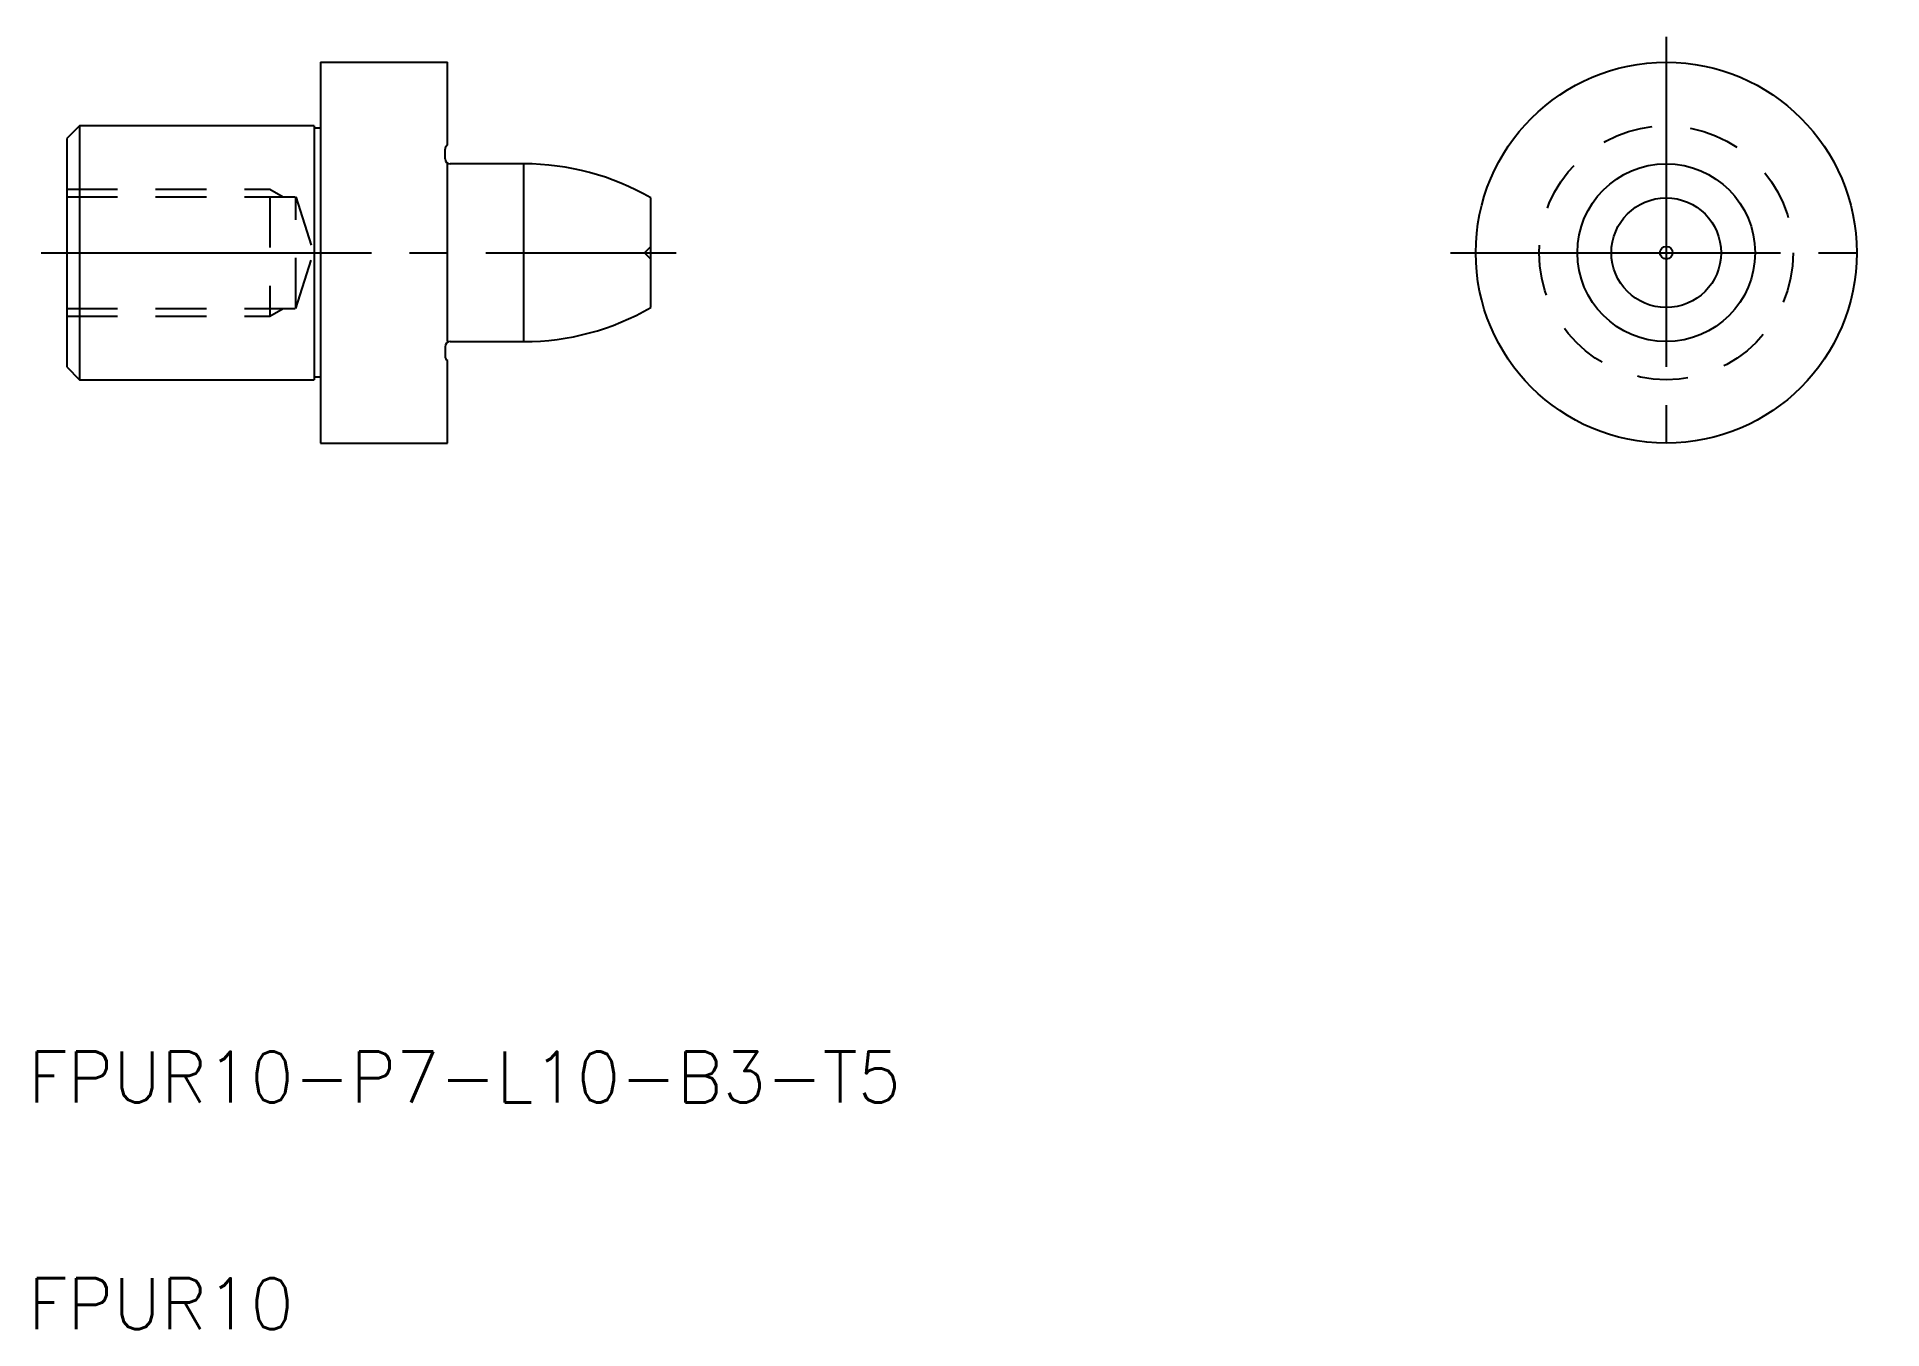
# Model space of a CAD drawing. Extents: x 63.6 to 136.2, y 130 to 180.9.
import ezdxf

# ---------------------------------------------------------------- set-up
doc = ezdxf.new("R2010")
doc.units = 0
doc.linetypes.add('CENTER', pattern=[17.5, 13, -1.5, 1.5, -1.5])
doc.linetypes.add('DASHED', pattern=[3.5, 2, -1.5])
doc.layers.get('0').update_dxf_attribs({"linetype": 'CONTINUOUS'})
doc.layers.add('CENTER', color=1, linetype='CENTER')
doc.styles.get("Standard").update_dxf_attribs({"font": 'txt.shx', "bigfont": '@extfont2.shx'})

msp = doc.modelspace()

# ---------------------------------------------------------------- linework, layer by layer
at = {"color": 7, "linetype": 'CONTINUOUS'}
for p, q in [((74.747, 179.885), (74.747, 164.885)), ((74.747, 179.885), (79.747, 179.885)), ((79.747, 176.635), (79.747, 179.885)), ((65.247, 177.385), (64.747, 176.885)), ((74.497, 177.385), (65.247, 177.385)), ((65.247, 177.385), (65.247, 167.385)), ((74.497, 177.385), (74.497, 167.385)), ((74.747, 177.285), (74.497, 177.285)), ((64.747, 176.885), (64.747, 167.885)), ((79.647, 176.085), (79.647, 176.461)), ((79.747, 168.885), (79.747, 175.885)), ((79.747, 168.885), (79.747, 175.885)), ((82.747, 175.885), (79.847, 175.885)), ((82.747, 168.885), (82.747, 175.885)), ((87.747, 170.224), (87.747, 174.545)), ((79.647, 168.685), (79.647, 168.308)), ((79.847, 168.885), (82.747, 168.885)), ((64.747, 167.885), (65.247, 167.385)), ((79.747, 164.885), (79.747, 168.135)), ((65.247, 167.385), (74.497, 167.385)), ((74.747, 167.485), (74.497, 167.485)), ((74.747, 164.885), (79.747, 164.885))]:
    msp.add_line(p, q, dxfattribs=at)
at = {"color": 3, "linetype": 'DASHED'}
for p, q in [((64.747, 174.885), (72.747, 174.885)), ((64.747, 174.585), (73.77, 174.585)), ((72.747, 174.885), (73.266, 174.585)), ((72.747, 174.585), (72.747, 169.885)), ((73.77, 170.185), (73.77, 174.585)), ((73.77, 174.585), (74.463, 172.385)), ((73.77, 170.185), (74.463, 172.385)), ((87.747, 172.635), (87.497, 172.385)), ((87.497, 172.385), (87.747, 172.135)), ((64.747, 170.185), (73.77, 170.185)), ((72.747, 169.885), (73.266, 170.185)), ((64.747, 169.885), (72.747, 169.885))]:
    msp.add_line(p, q, dxfattribs=at)
at = {"color": 7, "linetype": 'CONTINUOUS'}
for radius in [7.5, 3.5, 2.16, 0.25]:
    msp.add_circle((127.731, 172.385), radius, dxfattribs=at)
at = {"color": 3, "linetype": 'DASHED'}
msp.add_circle((127.731, 172.385), 5, dxfattribs=at)
at = {"color": 7, "linetype": 'CONTINUOUS'}
for centre, radius, start, end in [((79.847, 176.461), 0.2, 120, 180), ((79.847, 176.085), 0.2, 180, 270), ((82.747, 165.885), 10, 60, 90), ((82.747, 178.885), 10, 270, 300), ((79.847, 168.685), 0.2, 90, 180), ((79.847, 168.308), 0.2, 180, 240)]:
    msp.add_arc(centre, radius, start, end, dxfattribs=at)
at = {"layer": 'CENTER', "color": 1, "linetype": 'CENTER'}
for p, q in [((127.731, 180.885), (127.731, 163.885)), ((63.747, 172.385), (88.747, 172.385)), ((119.231, 172.385), (136.231, 172.385))]:
    msp.add_line(p, q, dxfattribs=at)

# ---------------------------------------------------------------- texts
at = {"color": 7, "linetype": 'CONTINUOUS'}
for s, p in [('FPUR10-P7-L10-B3-T5', (63.232, 138.923)), ('FPUR10', (63.232, 129.995))]:
    msp.add_text(s, height=2, dxfattribs=at).set_placement(p)

doc.saveas('drawing.dxf')
